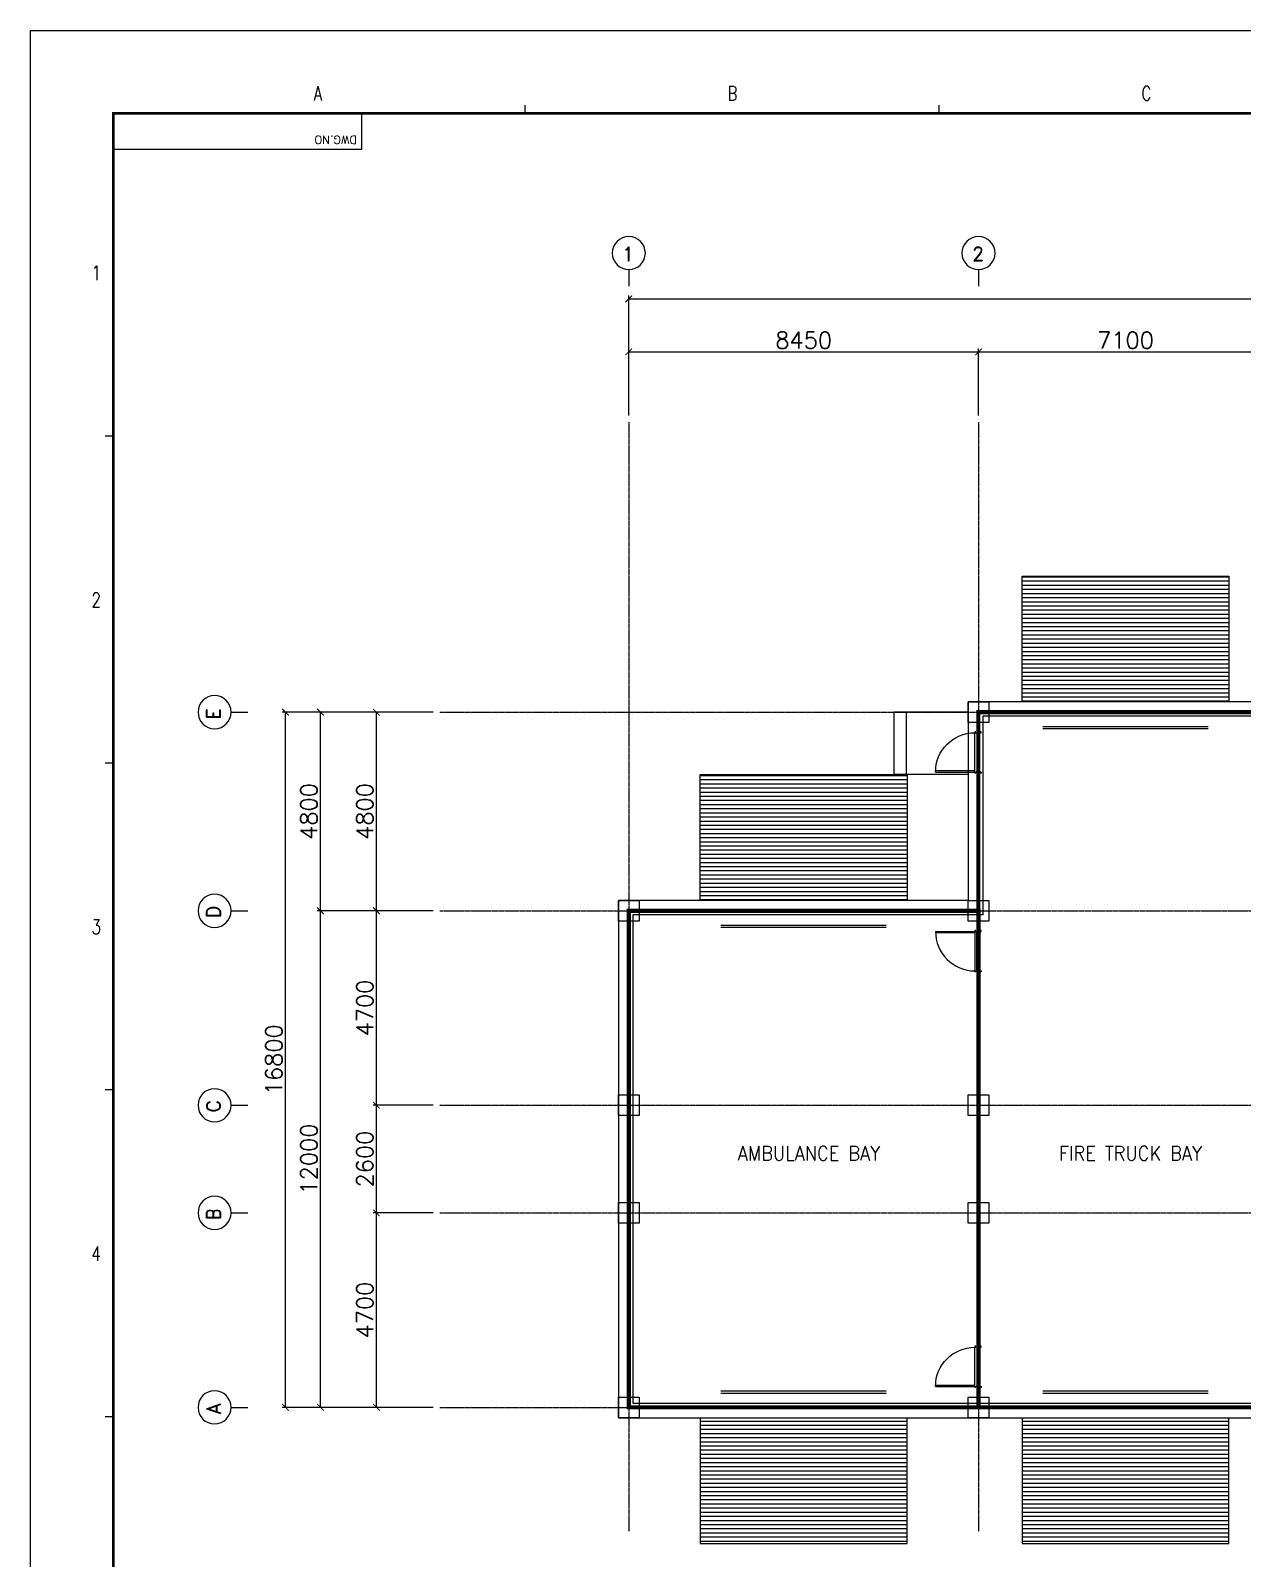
# Model space of a CAD drawing. Header units: millimetres. Extents: x -232466 to 860779, y -177975 to 311634.
# Drawn here: x -232466 to -203189, y 259723 to 296645 of the extents above; entities that cross this region are included whole.
import ezdxf
from ezdxf.enums import TextEntityAlignment as Align

# ---------------------------------------------------------------- set-up
doc = ezdxf.new("R2010")
doc.units = ezdxf.units.MM
for name, pattern in [('AXES', [50.8, 31.75, -6.35, 6.35, -6.35]), ('CENTER', [2, 1.25, -0.25, 0.25, -0.25]), ('HID', [2.3, 1.5, -0.8])]:
    doc.linetypes.add(name, pattern=pattern)
doc.layers.add('0 외형선', color=3, linetype='Continuous', lineweight=25)
for name, color, linetype in [('4ELE', 4, 'Continuous'), ('Center Line', 1, 'CENTER'), ('COL', 2, 'Continuous'), ('dim', 7, 'Continuous'), ('DOOR', 4, 'Continuous'), ('G', 3, 'Continuous'), ('hat', 8, 'Continuous'), ('stair', 4, 'Continuous'), ('SYM', 7, 'Continuous'), ('TITLEBOX', 7, 'Continuous')]:
    doc.layers.add(name, color=color, linetype=linetype)
doc.styles.add('ROMAND', font='romand')
doc.styles.add('RomanS', font='romans.shx')
doc.styles.add('TBOX', font='romans.shx')
doc.dimstyles.new('HYUNDAI', dxfattribs={"dimscale": 120, "dimtxt": 3, "dimasz": 3, "dimexe": 1, "dimexo": 2, "dimgap": 1, "dimtad": 1, "dimdec": 0, "dimdsep": 46, "dimtxsty": 'RomanS', "dimcen": 0, "dimclrd": 256, "dimclre": 256, "dimclrt": 3, "dimadec": 0, "dimazin": 0, "dimtfac": 1, "dimtdec": 0, "dimtix": 1, "dimtmove": 2, "dimatfit": 3, "dimfxl": 1, "dimtvp": 1, "dimtolj": 1, "dimarcsym": 0})
pattern_1 = [(0, (-251998.88, 216143.68), (0, 100), [])]

# ---------------------------------------------------------------- blocks, each defined once
blk = doc.blocks.new('_ArchTick')
at = {"color": 0, "linetype": 'ByBlock', "const_width": 0.15}
blk.add_lwpolyline([(-0.5, -0.5), (0.5, 0.5)], dxfattribs=at)
blk = doc.blocks.new('*D147')
at = {"layer": 'Defpoints', "color": 0}
for p in [(-226308, 280174), (-222583, 280174), (-222583, 263374)]:
    blk.add_point(p, dxfattribs=at)
at = {"layer": 'dim', "lineweight": -2}
for p, q in [((-222743, 280174), (-226388, 280174)), ((-226308, 263374), (-226308, 280174)), ((-222743, 263374), (-226388, 263374))]:
    blk.add_line(p, q, dxfattribs=at)
at = {"layer": 'dim', "lineweight": -2, "xscale": 160, "yscale": 160, "zscale": 160}
for p, rotation in [((-226308, 280174), 90), ((-226308, 263374), 270)]:
    blk.add_blockref('_ArchTick', p, dxfattribs=dict(at, rotation=rotation))
at = {"layer": 'dim', "color": 0, "insert": (-226588, 271774), "char_height": 400, "attachment_point": 5, "rotation": 90, "style": 'RomanS', "bg_fill": 3, "box_fill_scale": 1.1, "bg_fill_color": 257, "bg_fill_transparency": 0}
blk.add_mtext('\\A1;16800', dxfattribs=at)
blk = doc.blocks.new('*D148')
at = {"layer": 'Defpoints', "color": 0}
for p in [(-225463, 280174), (-222583, 280174), (-222583, 275374)]:
    blk.add_point(p, dxfattribs=at)
at = {"layer": 'dim', "lineweight": -2}
for p, q in [((-222743, 280174), (-225543, 280174)), ((-225463, 275374), (-225463, 280174)), ((-222743, 275374), (-225543, 275374))]:
    blk.add_line(p, q, dxfattribs=at)
at = {"layer": 'dim', "lineweight": -2, "xscale": 160, "yscale": 160, "zscale": 160}
for p, rotation in [((-225463, 280174), 90), ((-225463, 275374), 270)]:
    blk.add_blockref('_ArchTick', p, dxfattribs=dict(at, rotation=rotation))
at = {"layer": 'dim', "color": 0, "insert": (-225743, 277774), "char_height": 400, "attachment_point": 5, "rotation": 90, "style": 'RomanS', "bg_fill": 3, "box_fill_scale": 1.1, "bg_fill_color": 257, "bg_fill_transparency": 0}
blk.add_mtext('\\A1;4800', dxfattribs=at)
blk = doc.blocks.new('*D149')
at = {"layer": 'Defpoints', "color": 0}
for p in [(-209564, 288882), (-218014, 287184), (-209564, 287184)]:
    blk.add_point(p, dxfattribs=at)
at = {"layer": 'dim', "lineweight": -2}
for p, q in [((-218014, 287344), (-218014, 288962)), ((-218014, 288882), (-209564, 288882)), ((-209564, 287344), (-209564, 288962))]:
    blk.add_line(p, q, dxfattribs=at)
at = {"layer": 'dim', "lineweight": -2, "xscale": 160, "yscale": 160, "zscale": 160, "rotation": 180}
blk.add_blockref('_ArchTick', (-218014, 288882), dxfattribs=at)
at = {"layer": 'dim', "lineweight": -2, "xscale": 160, "yscale": 160, "zscale": 160}
blk.add_blockref('_ArchTick', (-209564, 288882), dxfattribs=at)
at = {"layer": 'dim', "color": 0, "insert": (-213789, 289162), "char_height": 400, "attachment_point": 5, "style": 'RomanS', "bg_fill": 3, "box_fill_scale": 1.1, "bg_fill_color": 257, "bg_fill_transparency": 0}
blk.add_mtext('\\A1;8450', dxfattribs=at)
blk = doc.blocks.new('주열')
at = {"layer": 'SYM'}
blk.add_line((0, 600), (0, 0), dxfattribs=at)
blk.add_circle((0, 1200), 600, dxfattribs=at)
blk = doc.blocks.new('*D150')
at = {"layer": 'Defpoints', "color": 0}
for p in [(-176114, 290162), (-218014, 287184), (-176114, 287184)]:
    blk.add_point(p, dxfattribs=at)
at = {"layer": 'dim', "lineweight": -2}
for p, q in [((-218014, 287344), (-218014, 290242)), ((-176114, 287344), (-176114, 290242)), ((-218014, 290162), (-176114, 290162))]:
    blk.add_line(p, q, dxfattribs=at)
at = {"layer": 'dim', "lineweight": -2, "xscale": 160, "yscale": 160, "zscale": 160, "rotation": 180}
blk.add_blockref('_ArchTick', (-218014, 290162), dxfattribs=at)
at = {"layer": 'dim', "lineweight": -2, "xscale": 160, "yscale": 160, "zscale": 160}
blk.add_blockref('_ArchTick', (-176114, 290162), dxfattribs=at)
at = {"layer": 'dim', "color": 0, "insert": (-197064, 290442), "char_height": 400, "attachment_point": 5, "style": 'RomanS', "bg_fill": 3, "box_fill_scale": 1.1, "bg_fill_color": 257, "bg_fill_transparency": 0}
blk.add_mtext('\\A1;41900', dxfattribs=at)
blk = doc.blocks.new('*D151')
at = {"layer": 'Defpoints', "color": 0}
for p in [(-202464, 288882), (-209564, 287184), (-202464, 287184)]:
    blk.add_point(p, dxfattribs=at)
at = {"layer": 'dim', "lineweight": -2}
for p, q in [((-209564, 287344), (-209564, 288962)), ((-209564, 288882), (-202464, 288882)), ((-202464, 287344), (-202464, 288962))]:
    blk.add_line(p, q, dxfattribs=at)
at = {"layer": 'dim', "lineweight": -2, "xscale": 160, "yscale": 160, "zscale": 160, "rotation": 180}
blk.add_blockref('_ArchTick', (-209564, 288882), dxfattribs=at)
at = {"layer": 'dim', "lineweight": -2, "xscale": 160, "yscale": 160, "zscale": 160}
blk.add_blockref('_ArchTick', (-202464, 288882), dxfattribs=at)
at = {"layer": 'dim', "color": 0, "insert": (-206014, 289162), "char_height": 400, "attachment_point": 5, "style": 'RomanS', "bg_fill": 3, "box_fill_scale": 1.1, "bg_fill_color": 257, "bg_fill_transparency": 0}
blk.add_mtext('\\A1;7100', dxfattribs=at)
blk = doc.blocks.new('*D157')
at = {"layer": 'Defpoints', "color": 0}
for p in [(-225463, 275374), (-222583, 275374), (-222583, 263374)]:
    blk.add_point(p, dxfattribs=at)
at = {"layer": 'dim', "lineweight": -2}
for p, q in [((-222743, 275374), (-225543, 275374)), ((-225463, 263374), (-225463, 275374)), ((-222743, 263374), (-225543, 263374))]:
    blk.add_line(p, q, dxfattribs=at)
at = {"layer": 'dim', "lineweight": -2, "xscale": 160, "yscale": 160, "zscale": 160}
for p, rotation in [((-225463, 275374), 90), ((-225463, 263374), 270)]:
    blk.add_blockref('_ArchTick', p, dxfattribs=dict(at, rotation=rotation))
at = {"layer": 'dim', "color": 0, "insert": (-225743, 269374), "char_height": 400, "attachment_point": 5, "rotation": 90, "style": 'RomanS', "bg_fill": 3, "box_fill_scale": 1.1, "bg_fill_color": 257, "bg_fill_transparency": 0}
blk.add_mtext('\\A1;12000', dxfattribs=at)
blk = doc.blocks.new('*D165')
at = {"layer": 'Defpoints', "color": 0}
for p in [(-224111, 280174), (-222583, 280174), (-222583, 275374)]:
    blk.add_point(p, dxfattribs=at)
at = {"layer": 'dim', "lineweight": -2}
for p, q in [((-222743, 280174), (-224191, 280174)), ((-224111, 275374), (-224111, 280174)), ((-222743, 275374), (-224191, 275374))]:
    blk.add_line(p, q, dxfattribs=at)
at = {"layer": 'dim', "lineweight": -2, "xscale": 160, "yscale": 160, "zscale": 160}
for p, rotation in [((-224111, 280174), 90), ((-224111, 275374), 270)]:
    blk.add_blockref('_ArchTick', p, dxfattribs=dict(at, rotation=rotation))
at = {"layer": 'dim', "color": 0, "insert": (-224391, 277774), "char_height": 400, "attachment_point": 5, "rotation": 90, "style": 'RomanS', "bg_fill": 3, "box_fill_scale": 1.1, "bg_fill_color": 257, "bg_fill_transparency": 0}
blk.add_mtext('\\A1;4800', dxfattribs=at)
blk = doc.blocks.new('*D166')
at = {"layer": 'Defpoints', "color": 0}
for p in [(-224111, 275374), (-222583, 275374), (-222583, 270674)]:
    blk.add_point(p, dxfattribs=at)
at = {"layer": 'dim', "lineweight": -2}
for p, q in [((-222743, 275374), (-224191, 275374)), ((-224111, 270674), (-224111, 275374)), ((-222743, 270674), (-224191, 270674))]:
    blk.add_line(p, q, dxfattribs=at)
at = {"layer": 'dim', "lineweight": -2, "xscale": 160, "yscale": 160, "zscale": 160}
for p, rotation in [((-224111, 275374), 90), ((-224111, 270674), 270)]:
    blk.add_blockref('_ArchTick', p, dxfattribs=dict(at, rotation=rotation))
at = {"layer": 'dim', "color": 0, "insert": (-224391, 273024), "char_height": 400, "attachment_point": 5, "rotation": 90, "style": 'RomanS', "bg_fill": 3, "box_fill_scale": 1.1, "bg_fill_color": 257, "bg_fill_transparency": 0}
blk.add_mtext('\\A1;4700', dxfattribs=at)
blk = doc.blocks.new('*D167')
at = {"layer": 'Defpoints', "color": 0}
for p in [(-224111, 270674), (-222583, 270674), (-222583, 268074)]:
    blk.add_point(p, dxfattribs=at)
at = {"layer": 'dim', "lineweight": -2}
for p, q in [((-222743, 270674), (-224191, 270674)), ((-224111, 268074), (-224111, 270674)), ((-222743, 268074), (-224191, 268074))]:
    blk.add_line(p, q, dxfattribs=at)
at = {"layer": 'dim', "lineweight": -2, "xscale": 160, "yscale": 160, "zscale": 160}
for p, rotation in [((-224111, 270674), 90), ((-224111, 268074), 270)]:
    blk.add_blockref('_ArchTick', p, dxfattribs=dict(at, rotation=rotation))
at = {"layer": 'dim', "color": 0, "insert": (-224391, 269374), "char_height": 400, "attachment_point": 5, "rotation": 90, "style": 'RomanS', "bg_fill": 3, "box_fill_scale": 1.1, "bg_fill_color": 257, "bg_fill_transparency": 0}
blk.add_mtext('\\A1;2600', dxfattribs=at)
blk = doc.blocks.new('*D168')
at = {"layer": 'Defpoints', "color": 0}
for p in [(-224111, 268074), (-222583, 268074), (-222583, 263374)]:
    blk.add_point(p, dxfattribs=at)
at = {"layer": 'dim', "lineweight": -2}
for p, q in [((-222743, 268074), (-224191, 268074)), ((-224111, 263374), (-224111, 268074)), ((-222743, 263374), (-224191, 263374))]:
    blk.add_line(p, q, dxfattribs=at)
at = {"layer": 'dim', "lineweight": -2, "xscale": 160, "yscale": 160, "zscale": 160}
for p, rotation in [((-224111, 268074), 90), ((-224111, 263374), 270)]:
    blk.add_blockref('_ArchTick', p, dxfattribs=dict(at, rotation=rotation))
at = {"layer": 'dim', "color": 0, "insert": (-224391, 265724), "char_height": 400, "attachment_point": 5, "rotation": 90, "style": 'RomanS', "bg_fill": 3, "box_fill_scale": 1.1, "bg_fill_color": 257, "bg_fill_transparency": 0}
blk.add_mtext('\\A1;4700', dxfattribs=at)
blk = doc.blocks.new('SD1')
at = {"color": 8}
for p, q in [((-55, 200), (-975, 200)), ((-955, 155), (-45, 155))]:
    blk.add_line(p, q, dxfattribs=at)
for points in [[(-25, 1150), (-25, 200), (-55, 200), (-55, 1150)], [(-1000, 180), (-1000, 200), (-975, 200), (-975, 155), (-955, 155), (-955, 95), (-975, 50), (-1000, 50), (-1000, 70)], [(0, 180), (0, 200), (-25, 200), (-25, 155), (-45, 155), (-45, 95), (-25, 50), (0, 50), (0, 70)]]:
    blk.add_lwpolyline(points)
blk.add_arc((-25, 200), 950, 90, 180)

msp = doc.modelspace()

# ---------------------------------------------------------------- hatches: boundary and pattern name
at = {"layer": 'hat'}
h = msp.add_hatch(dxfattribs=at)
h.set_pattern_fill('_USER', color=256, scale=100, style=0, pattern_type=0)
h.set_pattern_definition([(0, (-244223.88, 220943.68), (0, 100), [])])
h.paths.add_polyline_path([(-203514.5, 283463.9), (-203514.5, 280423.9), (-208514.5, 280423.9), (-208514.5, 283463.9)])
h = msp.add_hatch(dxfattribs=at)
h.set_pattern_fill('_USER', color=256, scale=100, style=0, pattern_type=0)
h.set_pattern_definition(pattern_1)
h.paths.add_polyline_path([(-211289.5, 278663.9), (-211289.5, 275623.9), (-216289.5, 275623.9), (-216289.5, 278663.9)])
h = msp.add_hatch(dxfattribs=at)
h.set_pattern_fill('_USER', color=256, scale=100, style=0, pattern_type=0)
h.set_pattern_definition(pattern_1)
h.paths.add_polyline_path([(-211289.5, 260083.9), (-211289.5, 263123.9), (-216289.5, 263123.9), (-216289.5, 260083.9)])
h = msp.add_hatch(dxfattribs=at)
h.set_pattern_fill('_USER', color=256, scale=100, style=0, pattern_type=0)
h.set_pattern_definition([(0, (-244223.88, 216143.68), (0, 100), [])])
h.paths.add_polyline_path([(-203514.5, 260083.9), (-203514.5, 263123.9), (-208514.5, 263123.9), (-208514.5, 260083.9)])

# ---------------------------------------------------------------- linework, layer by layer
at = {"layer": '0 외형선', "linetype": 'Continuous'}
for points in [[(-218264.5, 263123.9), (-175864.5, 263123.9), (-175864.5, 275623.9), (-192714.5, 275623.9), (-192714.5, 280423.9), (-209814.5, 280423.9), (-209814.5, 275623.9), (-218264.5, 275623.9)], [(-217914.5, 263473.9), (-176214.5, 263473.9), (-176214.5, 275273.9), (-193064.5, 275273.9), (-193064.5, 280073.9), (-209464.5, 280073.9), (-209464.5, 275273.9), (-217914.5, 275273.9)]]:
    msp.add_lwpolyline(points, close=True, dxfattribs=at)
at = {"layer": '0 외형선', "linetype": 'Continuous', "const_width": 100}
for points in [[(-209569.5, 280173.9), (-192964.5, 280173.9), (-192964.5, 263373.9), (-209569.5, 263373.9)], [(-218014.5, 275373.9), (-209564.5, 275373.9), (-209564.5, 263373.9), (-218014.5, 263373.9)]]:
    msp.add_lwpolyline(points, close=True, dxfattribs=at)
at = {"layer": '4ELE'}
msp.add_line((-211314.5, 280173.9), (-211314.5, 278673.9), dxfattribs=at)
msp.add_lwpolyline([(-209814.5, 280173.9), (-211614.5, 280173.9), (-211614.5, 278673.9), (-209814.5, 278673.9)], dxfattribs=at)
at = {"layer": 'Center Line', "linetype": 'AXES'}
msp.add_line((-218014.5, 287183.6), (-218014.5, 260373.9), dxfattribs=at)
at = {"layer": 'COL'}
for points in [[(-209814.5, 279923.9), (-209814.5, 280423.9), (-209314.5, 280423.9), (-209314.5, 279923.9)], [(-218264.5, 275123.9), (-218264.5, 275623.9), (-217764.5, 275623.9), (-217764.5, 275123.9)], [(-209814.5, 275123.9), (-209814.5, 275623.9), (-209314.5, 275623.9), (-209314.5, 275123.9)], [(-218264.5, 270423.9), (-218264.5, 270923.9), (-217764.5, 270923.9), (-217764.5, 270423.9)], [(-209814.5, 270423.9), (-209814.5, 270923.9), (-209314.5, 270923.9), (-209314.5, 270423.9)], [(-218264.5, 267823.9), (-218264.5, 268323.9), (-217764.5, 268323.9), (-217764.5, 267823.9)], [(-209814.5, 267823.9), (-209814.5, 268323.9), (-209314.5, 268323.9), (-209314.5, 267823.9)], [(-218264.5, 263123.9), (-218264.5, 263623.9), (-217764.5, 263623.9), (-217764.5, 263123.9)], [(-209814.5, 263123.9), (-209814.5, 263623.9), (-209314.5, 263623.9), (-209314.5, 263123.9)]]:
    msp.add_lwpolyline(points, close=True, dxfattribs=at)
at = {"layer": 'DOOR', "linetype": 'HID'}
for p, q in [((-208014.5, 279827.9), (-204014.5, 279827.9)), ((-208014.5, 279778), (-204014.5, 279778)), ((-215789.5, 275027.9), (-211789.5, 275027.9)), ((-215789.5, 274978), (-211789.5, 274978)), ((-215789.5, 263769.9), (-211789.5, 263769.9)), ((-215789.5, 263719.9), (-211789.5, 263719.9)), ((-208014.5, 263769.9), (-204014.5, 263769.9)), ((-208014.5, 263719.9), (-204014.5, 263719.9))]:
    msp.add_line(p, q, dxfattribs=at)
at = {"layer": 'stair'}
for points in [[(-208514.5, 280423.9), (-208514.5, 283463.9), (-203514.5, 283463.9), (-203514.5, 280423.9)], [(-216289.5, 275623.9), (-216289.5, 278663.9), (-211289.5, 278663.9), (-211289.5, 275623.9)], [(-216289.5, 263123.9), (-216289.5, 260083.9), (-211289.5, 260083.9), (-211289.5, 263123.9)], [(-208514.5, 263123.9), (-208514.5, 260083.9), (-203514.5, 260083.9), (-203514.5, 263123.9)]]:
    msp.add_lwpolyline(points, dxfattribs=at)
at = {"layer": 'TITLEBOX', "color": 4, "linetype": 'Continuous'}
for p, q in [((-220516.4, 294645.3), (-220516.4, 294845.3)), ((-220516.4, 294645.3), (-220516.4, 294845.3)), ((-210516.4, 294645.3), (-210516.4, 294845.3)), ((-210516.4, 294645.3), (-210516.4, 294845.3)), ((-230466.4, 286845.3), (-230666.4, 286845.3)), ((-230466.4, 278945.3), (-230666.4, 278945.3)), ((-230466.4, 271045.3), (-230666.4, 271045.3)), ((-230466.4, 263145.3), (-230666.4, 263145.3))]:
    msp.add_line(p, q, dxfattribs=at)
at = {"layer": 'TITLEBOX', "color": 7}
msp.add_lwpolyline([(-232466.4, 296645.3), (-148366.4, 296645.3), (-148366.4, 237245.3), (-232466.4, 237245.3)], close=True, dxfattribs=at)
at = {"layer": 'TITLEBOX', "color": 4, "const_width": 70}
msp.add_lwpolyline([(-230466.4, 294645.3), (-150440.4, 294645.3), (-150440.4, 239553.9), (-230466.4, 239553.9)], close=True, dxfattribs=at)
at = {"layer": 'TITLEBOX'}
msp.add_lwpolyline([(-230466.4, 293779.4), (-224466.4, 293779.4), (-224466.4, 294645.3)], dxfattribs=at)

# ---------------------------------------------------------------- block references
at = {"layer": 'DOOR', "xscale": -1}
for p, rotation in [((-209454, 278701.6), 89.99999999999973), ((-209454, 263851.3), 89.99999999999974)]:
    msp.add_blockref('SD1', p, dxfattribs=dict(at, rotation=rotation))
at = {"layer": 'DOOR', "rotation": 90.0000000000002}
msp.add_blockref('SD1', (-209454, 274896.6), dxfattribs=at)
at = {"layer": 'SYM', "xscale": -0.6666666666666666, "yscale": 0.6666666666666666, "zscale": 0.6666666666666666}
for p, rotation in [((-218014.5, 290468.3), 359.9999999999999), ((-227220.8, 280173.9), 89.99999999999967), ((-227220.8, 275373.9), 89.99999999999967), ((-227220.8, 270673.9), 89.99999999999967), ((-227220.8, 268073.9), 89.99999999999967), ((-227220.8, 263373.9), 89.99999999999967)]:
    msp.add_blockref('주열', p, dxfattribs=dict(at, rotation=rotation))

# ---------------------------------------------------------------- texts
at = {"layer": 'G', "color": 3, "style": 'RomanS', "width": 0.9}
for s, p in [('AMBULANCE BAY', (-213661.5, 269513.6)), ('FIRE TRUCK BAY', (-205893.9, 269513.6))]:
    msp.add_text(s, height=350, dxfattribs=at).set_placement(p, align=Align.MIDDLE)
at = {"layer": 'SYM', "style": 'ROMAND'}
for s, p in [('1', (-218170.1, 291084.1)), ('2', (-209720.1, 291084.1))]:
    msp.add_text(s, height=336.4, dxfattribs=at).set_placement(p)
for s, p in [('E', (-227876.6, 279998.1)), ('D', (-227876.6, 275198.1)), ('C', (-227876.6, 270498.1)), ('B', (-227876.6, 267898.1)), ('A', (-227876.6, 263198.1))]:
    msp.add_text(s, height=336.4, rotation=90, dxfattribs=at).set_placement(p)
at = {"layer": 'TITLEBOX', "color": 4, "linetype": 'Continuous', "style": 'TBOX', "width": 0.75}
for s, p in [('A', (-225629.4, 294951.9)), ('B', (-215629.4, 294951.9)), ('C', (-205629.4, 294951.9)), ('1', (-230992.3, 290612.1)), ('2', (-230992.3, 282712.1)), ('3', (-230992.3, 274812.1)), ('4', (-230992.3, 266912.1))]:
    msp.add_text(s, height=350, dxfattribs=at).set_placement(p)
at = {"layer": 'TITLEBOX', "style": 'ROMAND'}
msp.add_text('DWG.NO', height=200, rotation=180, dxfattribs=at).set_placement((-224581.9, 294105.1))

# ---------------------------------------------------------------- next in the draw order: dimensions: what is measured, and where the dimension line sits
at = {"layer": 'dim'}
dim = msp.add_linear_dim(base=(-209564.5, 288881.9), p1=(-218014.5, 287183.6), p2=(-209564.5, 287183.6), dimstyle='HYUNDAI', override={"dimscale": 80, "dimtxt": 5, "dimasz": 2, "dimpost": '\\X', "dimblk1": 'ArchTick', "dimblk2": 'ArchTick', "dimsah": 1, "dimclrt": 0, "dimtfill": 1}, dxfattribs=at)
dim.commit()
dim.dimension.update_dxf_attribs({"geometry": '*D149', "text_midpoint": (-213789.5, 289161.9)})
dim = msp.add_linear_dim(base=(-226307.8, 280173.9), p1=(-222583, 263373.9), p2=(-222583, 280173.9), angle=90, dimstyle='HYUNDAI', override={"dimscale": 80, "dimtxt": 5, "dimasz": 2, "dimpost": '\\X', "dimblk1": 'ArchTick', "dimblk2": 'ArchTick', "dimsah": 1, "dimclrt": 0, "dimtfill": 1}, dxfattribs=at)
dim.commit()
dim.dimension.update_dxf_attribs({"geometry": '*D147', "text_midpoint": (-226587.8, 271773.9)})

# ---------------------------------------------------------------- next in the draw order: linework, layer by layer
at = {"layer": 'Center Line', "linetype": 'AXES'}
msp.add_line((-222583, 263373.9), (-172597.4, 263373.9), dxfattribs=at)

# ---------------------------------------------------------------- next in the draw order: dimensions: what is measured, and where the dimension line sits
at = {"layer": 'dim'}
dim = msp.add_linear_dim(base=(-176114.5, 290161.5), p1=(-218014.5, 287183.6), p2=(-176114.5, 287183.6), dimstyle='HYUNDAI', override={"dimscale": 80, "dimtxt": 5, "dimasz": 2, "dimpost": '\\X', "dimblk1": 'ArchTick', "dimblk2": 'ArchTick', "dimsah": 1, "dimclrt": 0, "dimtfill": 1}, dxfattribs=at)
dim.commit()
dim.dimension.update_dxf_attribs({"geometry": '*D150', "text_midpoint": (-197064.5, 290441.5)})
dim = msp.add_linear_dim(base=(-225463, 280173.9), p1=(-222583, 275373.9), p2=(-222583, 280173.9), angle=90, dimstyle='HYUNDAI', override={"dimscale": 80, "dimtxt": 5, "dimasz": 2, "dimpost": '\\X', "dimblk1": 'ArchTick', "dimblk2": 'ArchTick', "dimsah": 1, "dimclrt": 0, "dimtfill": 1}, dxfattribs=at)
dim.commit()
dim.dimension.update_dxf_attribs({"geometry": '*D148', "text_midpoint": (-225743, 277773.9)})

# ---------------------------------------------------------------- next in the draw order: linework, layer by layer
at = {"layer": 'Center Line', "linetype": 'AXES'}
for p, q in [((-209564.5, 287183.6), (-209564.5, 260373.9)), ((-222583, 280173.9), (-172597.4, 280173.9)), ((-222583, 275373.9), (-172597.4, 275373.9))]:
    msp.add_line(p, q, dxfattribs=at)

# ---------------------------------------------------------------- next in the draw order: block references
at = {"layer": 'SYM', "xscale": -0.6666666666666666, "yscale": 0.6666666666666666, "zscale": 0.6666666666666666, "rotation": 359.9999999999999}
msp.add_blockref('주열', (-209564.5, 290468.3), dxfattribs=at)

# ---------------------------------------------------------------- next in the draw order: dimensions: what is measured, and where the dimension line sits
at = {"layer": 'dim'}
dim = msp.add_linear_dim(base=(-202464.5, 288881.9), p1=(-209564.5, 287183.6), p2=(-202464.5, 287183.6), dimstyle='HYUNDAI', override={"dimscale": 80, "dimtxt": 5, "dimasz": 2, "dimpost": '\\X', "dimblk1": 'ArchTick', "dimblk2": 'ArchTick', "dimsah": 1, "dimclrt": 0, "dimtfill": 1}, dxfattribs=at)
dim.commit()
dim.dimension.update_dxf_attribs({"geometry": '*D151', "text_midpoint": (-206014.5, 289161.9)})
dim = msp.add_linear_dim(base=(-225463, 275373.9), p1=(-222583, 263373.9), p2=(-222583, 275373.9), angle=90, dimstyle='HYUNDAI', override={"dimscale": 80, "dimtxt": 5, "dimasz": 2, "dimpost": '\\X', "dimblk1": 'ArchTick', "dimblk2": 'ArchTick', "dimsah": 1, "dimclrt": 0, "dimtfill": 1}, dxfattribs=at)
dim.commit()
dim.dimension.update_dxf_attribs({"geometry": '*D157', "text_midpoint": (-225743, 269373.9)})

# ---------------------------------------------------------------- next in the draw order: linework, layer by layer
at = {"layer": 'Center Line', "linetype": 'AXES'}
for p, q in [((-222583, 270673.9), (-172597.4, 270673.9)), ((-222583, 268073.9), (-172597.4, 268073.9))]:
    msp.add_line(p, q, dxfattribs=at)

# ---------------------------------------------------------------- next in the draw order: dimensions: what is measured, and where the dimension line sits
at = {"layer": 'dim'}
dim = msp.add_linear_dim(base=(-224110.7, 280173.9), p1=(-222583, 275373.9), p2=(-222583, 280173.9), angle=90, dimstyle='HYUNDAI', override={"dimscale": 80, "dimtxt": 5, "dimasz": 2, "dimpost": '\\X', "dimblk1": 'ArchTick', "dimblk2": 'ArchTick', "dimsah": 1, "dimclrt": 0, "dimtfill": 1}, dxfattribs=at)
dim.commit()
dim.dimension.update_dxf_attribs({"geometry": '*D165', "text_midpoint": (-224390.7, 277773.9)})

# ---------------------------------------------------------------- next in the draw order: dimensions: what is measured, and where the dimension line sits
dim = msp.add_linear_dim(base=(-224110.7, 275373.9), p1=(-222583, 270673.9), p2=(-222583, 275373.9), angle=90, dimstyle='HYUNDAI', override={"dimscale": 80, "dimtxt": 5, "dimasz": 2, "dimpost": '\\X', "dimblk1": 'ArchTick', "dimblk2": 'ArchTick', "dimsah": 1, "dimclrt": 0, "dimtfill": 1}, dxfattribs=at)
dim.commit()
dim.dimension.update_dxf_attribs({"geometry": '*D166', "text_midpoint": (-224390.7, 273023.9)})

# ---------------------------------------------------------------- next in the draw order: dimensions: what is measured, and where the dimension line sits
dim = msp.add_linear_dim(base=(-224110.7, 270673.9), p1=(-222583, 268073.9), p2=(-222583, 270673.9), angle=90, dimstyle='HYUNDAI', override={"dimscale": 80, "dimtxt": 5, "dimasz": 2, "dimpost": '\\X', "dimblk1": 'ArchTick', "dimblk2": 'ArchTick', "dimsah": 1, "dimclrt": 0, "dimtfill": 1}, dxfattribs=at)
dim.commit()
dim.dimension.update_dxf_attribs({"geometry": '*D167', "text_midpoint": (-224390.7, 269373.9)})

# ---------------------------------------------------------------- next in the draw order: dimensions: what is measured, and where the dimension line sits
dim = msp.add_linear_dim(base=(-224110.7, 268073.9), p1=(-222583, 263373.9), p2=(-222583, 268073.9), angle=90, dimstyle='HYUNDAI', override={"dimscale": 80, "dimtxt": 5, "dimasz": 2, "dimpost": '\\X', "dimblk1": 'ArchTick', "dimblk2": 'ArchTick', "dimsah": 1, "dimclrt": 0, "dimtfill": 1}, dxfattribs=at)
dim.commit()
dim.dimension.update_dxf_attribs({"geometry": '*D168', "text_midpoint": (-224390.7, 265723.9)})

doc.saveas('drawing.dxf')
